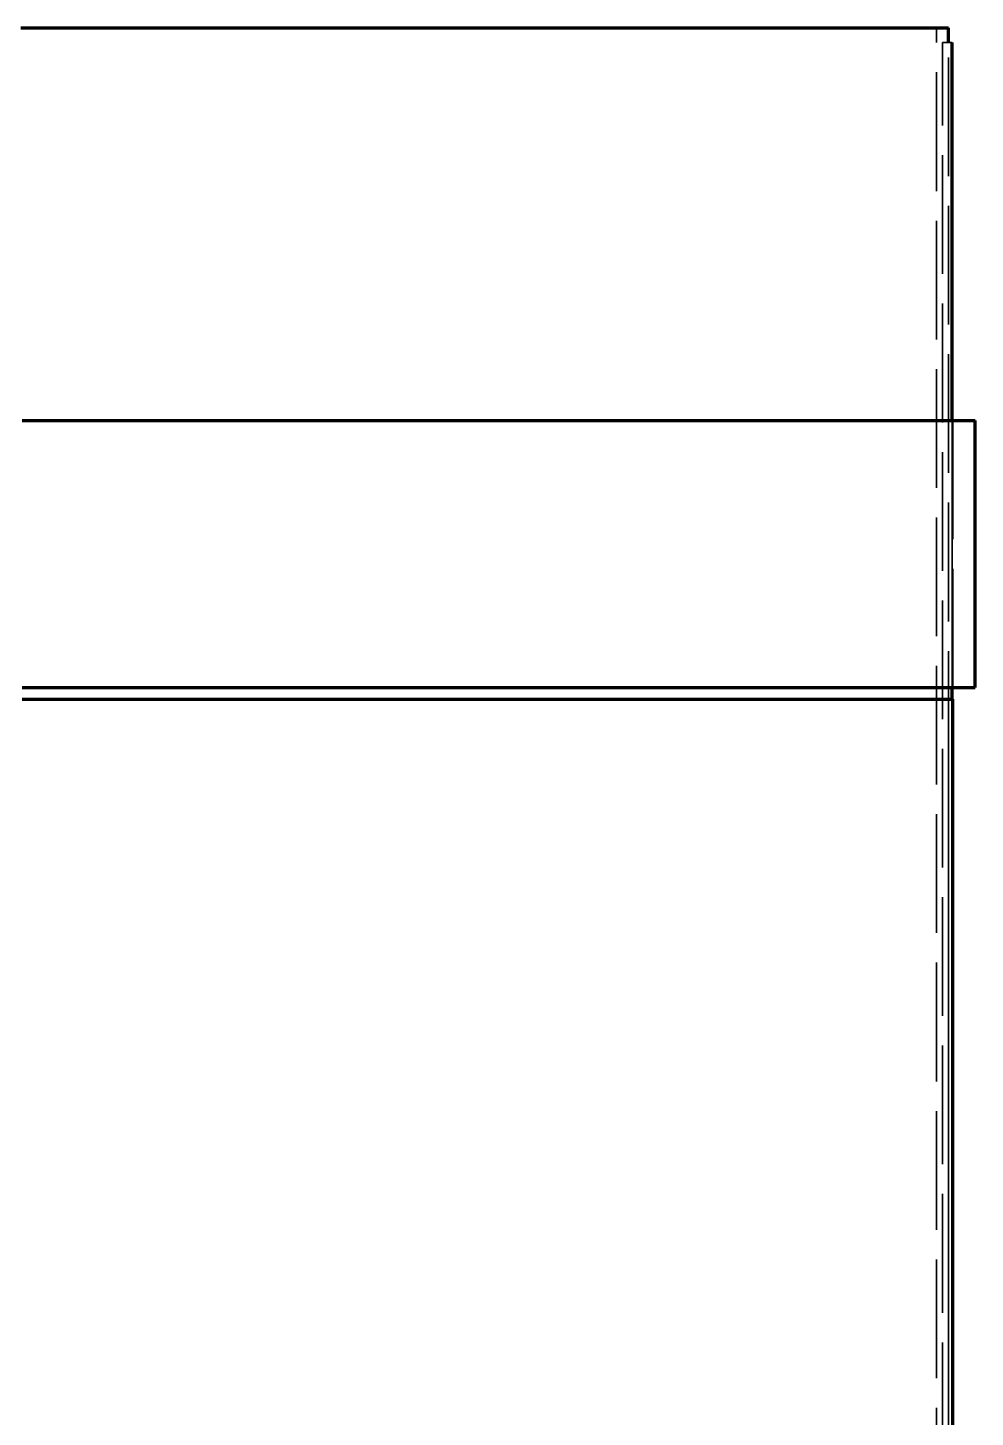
# Model space of a CAD drawing. Header units: millimetres. Extents: x 0 to 2382, y 0 to 420.
# Drawn here: x 332.9 to 364.81, y 266.51 to 313.33 of the extents above; entities that cross this region are included whole.
import ezdxf

# ---------------------------------------------------------------- set-up
doc = ezdxf.new("R2010")
doc.units = ezdxf.units.MM
doc.linetypes.add('IRAM-E-TRAZOS', pattern=[5, 4, -1])
doc.layers.add('01-VISIBLE', color=7, linetype='CONTINUOUS', lineweight=70)
doc.layers.add('02-OCULTA', color=4, linetype='IRAM-E-TRAZOS', lineweight=35)

msp = doc.modelspace()

# ---------------------------------------------------------------- linework, layer by layer
at = {"layer": '01-VISIBLE'}
for p, q in [((363.912, 312.828), (363.912, 313.328)), ((364.032, 300.098), (364.032, 312.828)), ((364.812, 291.098), (364.812, 300.098)), ((364.032, 290.71), (364.032, 291.098)), ((364.062, 220.446), (364.062, 290.71))]:
    msp.add_line(p, q, dxfattribs=at)
for points in [[(332.662, 313.328), (332.912, 313.328), (333.162, 313.328), (333.412, 313.328), (333.662, 313.328), (333.912, 313.328), (334.162, 313.328), (334.412, 313.328), (334.662, 313.328), (334.912, 313.328), (335.162, 313.328), (335.412, 313.328), (335.662, 313.328), (335.912, 313.328), (336.162, 313.328), (336.412, 313.328), (336.662, 313.328), (336.912, 313.328), (337.162, 313.328), (337.412, 313.328), (337.662, 313.328), (337.912, 313.328), (338.162, 313.328), (338.412, 313.328), (338.662, 313.328), (338.912, 313.328), (339.162, 313.328), (339.412, 313.328), (339.662, 313.328), (339.912, 313.328), (340.162, 313.328), (340.412, 313.328), (340.662, 313.328), (340.912, 313.328), (341.162, 313.328), (341.412, 313.328), (341.662, 313.328), (341.912, 313.328), (342.162, 313.328), (342.412, 313.328), (342.662, 313.328), (342.912, 313.328), (343.162, 313.328), (343.412, 313.328), (343.662, 313.328), (343.912, 313.328), (344.162, 313.328), (344.412, 313.328), (344.662, 313.328), (344.912, 313.328), (345.162, 313.328), (345.412, 313.328), (345.662, 313.328), (345.912, 313.328), (346.162, 313.328), (346.412, 313.328), (346.662, 313.328), (346.912, 313.328), (347.162, 313.328), (347.412, 313.328), (347.662, 313.328), (347.912, 313.328), (348.162, 313.328), (348.412, 313.328), (348.662, 313.328), (348.912, 313.328), (349.162, 313.328), (349.412, 313.328), (349.662, 313.328), (349.912, 313.328), (350.162, 313.328), (350.412, 313.328), (350.662, 313.328), (350.912, 313.328), (351.162, 313.328), (351.412, 313.328), (351.662, 313.328), (351.912, 313.328), (352.162, 313.328), (352.412, 313.328), (352.662, 313.328), (352.912, 313.328), (353.162, 313.328), (353.412, 313.328), (353.662, 313.328), (353.912, 313.328), (354.162, 313.328), (354.412, 313.328), (354.662, 313.328), (354.912, 313.328), (355.162, 313.328), (355.412, 313.328), (355.662, 313.328), (355.912, 313.328), (356.162, 313.328), (356.412, 313.328), (356.662, 313.328), (356.912, 313.328), (357.162, 313.328), (357.412, 313.328), (357.662, 313.328), (357.912, 313.328), (358.162, 313.328), (358.412, 313.328), (358.662, 313.328), (358.912, 313.328), (359.162, 313.328), (359.412, 313.328), (359.662, 313.328), (359.912, 313.328), (360.162, 313.328), (360.412, 313.328), (360.662, 313.328), (360.912, 313.328), (361.162, 313.328), (361.412, 313.328), (361.662, 313.328), (361.912, 313.328), (362.162, 313.328), (362.412, 313.328), (362.662, 313.328), (362.912, 313.328), (363.162, 313.328), (363.412, 313.328), (363.662, 313.328), (363.912, 313.328)], [(332.703, 300.098), (332.954, 300.098), (333.205, 300.098), (333.456, 300.098), (333.707, 300.098), (333.957, 300.098), (334.208, 300.098), (334.459, 300.098), (334.71, 300.098), (334.961, 300.098), (335.212, 300.098), (335.463, 300.098), (335.713, 300.098), (335.964, 300.098), (336.215, 300.098), (336.466, 300.098), (336.717, 300.098), (336.968, 300.098), (337.218, 300.098), (337.469, 300.098), (337.72, 300.098), (337.971, 300.098), (338.222, 300.098), (338.473, 300.098), (338.724, 300.098), (338.974, 300.098), (339.225, 300.098), (339.476, 300.098), (339.727, 300.098), (339.978, 300.098), (340.229, 300.098), (340.479, 300.098), (340.73, 300.098), (340.981, 300.098), (341.232, 300.098), (341.483, 300.098), (341.734, 300.098), (341.985, 300.098), (342.235, 300.098), (342.486, 300.098), (342.737, 300.098), (342.988, 300.098), (343.239, 300.098), (343.49, 300.098), (343.74, 300.098), (343.991, 300.098), (344.242, 300.098), (344.493, 300.098), (344.744, 300.098), (344.995, 300.098), (345.246, 300.098), (345.496, 300.098), (345.747, 300.098), (345.998, 300.098), (346.249, 300.098), (346.5, 300.098), (346.751, 300.098), (347.001, 300.098), (347.252, 300.098), (347.503, 300.098), (347.754, 300.098), (348.005, 300.098), (348.256, 300.098), (348.507, 300.098), (348.757, 300.098), (349.008, 300.098), (349.259, 300.098), (349.51, 300.098), (349.761, 300.098), (350.012, 300.098), (350.263, 300.098), (350.513, 300.098), (350.764, 300.098), (351.015, 300.098), (351.266, 300.098), (351.517, 300.098), (351.768, 300.098), (352.018, 300.098), (352.269, 300.098), (352.52, 300.098), (352.771, 300.098), (353.022, 300.098), (353.273, 300.098), (353.524, 300.098), (353.774, 300.098), (354.025, 300.098), (354.276, 300.098), (354.527, 300.098), (354.778, 300.098), (355.029, 300.098), (355.279, 300.098), (355.53, 300.098), (355.781, 300.098), (356.032, 300.098), (356.283, 300.098), (356.534, 300.098), (356.785, 300.098), (357.035, 300.098), (357.286, 300.098), (357.537, 300.098), (357.788, 300.098), (358.039, 300.098), (358.29, 300.098), (358.54, 300.098), (358.791, 300.098), (359.042, 300.098), (359.293, 300.098), (359.544, 300.098), (359.795, 300.098), (360.046, 300.098), (360.296, 300.098), (360.547, 300.098), (360.798, 300.098), (361.049, 300.098), (361.3, 300.098), (361.551, 300.098), (361.801, 300.098), (362.052, 300.098), (362.303, 300.098), (362.554, 300.098), (362.805, 300.098), (363.056, 300.098), (363.307, 300.098), (363.557, 300.098), (363.808, 300.098), (364.059, 300.098), (364.31, 300.098), (364.561, 300.098), (364.812, 300.098)], [(332.703, 291.098), (332.954, 291.098), (333.205, 291.098), (333.456, 291.098), (333.707, 291.098), (333.957, 291.098), (334.208, 291.098), (334.459, 291.098), (334.71, 291.098), (334.961, 291.098), (335.212, 291.098), (335.463, 291.098), (335.713, 291.098), (335.964, 291.098), (336.215, 291.098), (336.466, 291.098), (336.717, 291.098), (336.968, 291.098), (337.218, 291.098), (337.469, 291.098), (337.72, 291.098), (337.971, 291.098), (338.222, 291.098), (338.473, 291.098), (338.724, 291.098), (338.974, 291.098), (339.225, 291.098), (339.476, 291.098), (339.727, 291.098), (339.978, 291.098), (340.229, 291.098), (340.479, 291.098), (340.73, 291.098), (340.981, 291.098), (341.232, 291.098), (341.483, 291.098), (341.734, 291.098), (341.985, 291.098), (342.235, 291.098), (342.486, 291.098), (342.737, 291.098), (342.988, 291.098), (343.239, 291.098), (343.49, 291.098), (343.74, 291.098), (343.991, 291.098), (344.242, 291.098), (344.493, 291.098), (344.744, 291.098), (344.995, 291.098), (345.246, 291.098), (345.496, 291.098), (345.747, 291.098), (345.998, 291.098), (346.249, 291.098), (346.5, 291.098), (346.751, 291.098), (347.001, 291.098), (347.252, 291.098), (347.503, 291.098), (347.754, 291.098), (348.005, 291.098), (348.256, 291.098), (348.507, 291.098), (348.757, 291.098), (349.008, 291.098), (349.259, 291.098), (349.51, 291.098), (349.761, 291.098), (350.012, 291.098), (350.263, 291.098), (350.513, 291.098), (350.764, 291.098), (351.015, 291.098), (351.266, 291.098), (351.517, 291.098), (351.768, 291.098), (352.018, 291.098), (352.269, 291.098), (352.52, 291.098), (352.771, 291.098), (353.022, 291.098), (353.273, 291.098), (353.524, 291.098), (353.774, 291.098), (354.025, 291.098), (354.276, 291.098), (354.527, 291.098), (354.778, 291.098), (355.029, 291.098), (355.279, 291.098), (355.53, 291.098), (355.781, 291.098), (356.032, 291.098), (356.283, 291.098), (356.534, 291.098), (356.785, 291.098), (357.035, 291.098), (357.286, 291.098), (357.537, 291.098), (357.788, 291.098), (358.039, 291.098), (358.29, 291.098), (358.54, 291.098), (358.791, 291.098), (359.042, 291.098), (359.293, 291.098), (359.544, 291.098), (359.795, 291.098), (360.046, 291.098), (360.296, 291.098), (360.547, 291.098), (360.798, 291.098), (361.049, 291.098), (361.3, 291.098), (361.551, 291.098), (361.801, 291.098), (362.052, 291.098), (362.303, 291.098), (362.554, 291.098), (362.805, 291.098), (363.056, 291.098), (363.307, 291.098), (363.557, 291.098), (363.808, 291.098), (364.059, 291.098), (364.31, 291.098), (364.561, 291.098), (364.812, 291.098)], [(332.704, 290.71), (332.955, 290.71), (333.206, 290.71), (333.456, 290.71), (333.707, 290.71), (333.958, 290.71), (334.209, 290.71), (334.46, 290.71), (334.711, 290.71), (334.962, 290.71), (335.213, 290.71), (335.463, 290.71), (335.714, 290.71), (335.965, 290.71), (336.216, 290.71), (336.467, 290.71), (336.718, 290.71), (336.969, 290.71), (337.219, 290.71), (337.47, 290.71), (337.721, 290.71), (337.972, 290.71), (338.223, 290.71), (338.474, 290.71), (338.725, 290.71), (338.975, 290.71), (339.226, 290.71), (339.477, 290.71), (339.728, 290.71), (339.979, 290.71), (340.23, 290.71), (340.481, 290.71), (340.731, 290.71), (340.982, 290.71), (341.233, 290.71), (341.484, 290.71), (341.735, 290.71), (341.986, 290.71), (342.237, 290.71), (342.488, 290.71), (342.738, 290.71), (342.989, 290.71), (343.24, 290.71), (343.491, 290.71), (343.742, 290.71), (343.993, 290.71), (344.244, 290.71), (344.494, 290.71), (344.745, 290.71), (344.996, 290.71), (345.247, 290.71), (345.498, 290.71), (345.749, 290.71), (346, 290.71), (346.25, 290.71), (346.501, 290.71), (346.752, 290.71), (347.003, 290.71), (347.254, 290.71), (347.505, 290.71), (347.756, 290.71), (348.006, 290.71), (348.257, 290.71), (348.508, 290.71), (348.759, 290.71), (349.01, 290.71), (349.261, 290.71), (349.512, 290.71), (349.763, 290.71), (350.013, 290.71), (350.264, 290.71), (350.515, 290.71), (350.766, 290.71), (351.017, 290.71), (351.268, 290.71), (351.519, 290.71), (351.769, 290.71), (352.02, 290.71), (352.271, 290.71), (352.522, 290.71), (352.773, 290.71), (353.024, 290.71), (353.275, 290.71), (353.525, 290.71), (353.776, 290.71), (354.027, 290.71), (354.278, 290.71), (354.529, 290.71), (354.78, 290.71), (355.031, 290.71), (355.281, 290.71), (355.532, 290.71), (355.783, 290.71), (356.034, 290.71), (356.285, 290.71), (356.536, 290.71), (356.787, 290.71), (357.038, 290.71), (357.288, 290.71), (357.539, 290.71), (357.79, 290.71), (358.041, 290.71), (358.292, 290.71), (358.543, 290.71), (358.794, 290.71), (359.044, 290.71), (359.295, 290.71), (359.546, 290.71), (359.797, 290.71), (360.048, 290.71), (360.299, 290.71), (360.55, 290.71), (360.8, 290.71), (361.051, 290.71), (361.302, 290.71), (361.553, 290.71), (361.804, 290.71), (362.055, 290.71), (362.306, 290.71), (362.556, 290.71), (362.807, 290.71), (363.058, 290.71), (363.309, 290.71), (363.56, 290.71), (363.811, 290.71), (364.062, 290.71)]]:
    msp.add_lwpolyline(points, dxfattribs=at)
at = {"layer": '02-OCULTA'}
for p, q in [((363.512, 167.828), (363.512, 313.328)), ((364.032, 312.828), (363.712, 312.828)), ((363.712, 175.034), (363.712, 312.828)), ((364.032, 312.828), (363.712, 312.828)), ((363.712, 175.034), (363.712, 312.828)), ((363.912, 168.328), (363.912, 312.828)), ((364.032, 168.328), (364.032, 312.828)), ((364.032, 291.098), (364.032, 300.098)), ((364.062, 291.098), (364.062, 300.098)), ((363.912, 220.446), (363.912, 290.71)), ((364.032, 220.446), (364.032, 290.71))]:
    msp.add_line(p, q, dxfattribs=at)
for points in [[(332.696, 313.328), (332.947, 313.328), (333.197, 313.328), (333.448, 313.328), (333.698, 313.328), (333.949, 313.328), (334.199, 313.328), (334.45, 313.328), (334.7, 313.328), (334.951, 313.328), (335.202, 313.328), (335.452, 313.328), (335.703, 313.328), (335.953, 313.328), (336.204, 313.328), (336.454, 313.328), (336.705, 313.328), (336.955, 313.328), (337.206, 313.328), (337.456, 313.328), (337.707, 313.328), (337.957, 313.328), (338.208, 313.328), (338.458, 313.328), (338.709, 313.328), (338.96, 313.328), (339.21, 313.328), (339.461, 313.328), (339.711, 313.328), (339.962, 313.328), (340.212, 313.328), (340.463, 313.328), (340.713, 313.328), (340.964, 313.328), (341.214, 313.328), (341.465, 313.328), (341.715, 313.328), (341.966, 313.328), (342.216, 313.328), (342.467, 313.328), (342.718, 313.328), (342.968, 313.328), (343.219, 313.328), (343.469, 313.328), (343.72, 313.328), (343.97, 313.328), (344.221, 313.328), (344.471, 313.328), (344.722, 313.328), (344.972, 313.328), (345.223, 313.328), (345.473, 313.328), (345.724, 313.328), (345.974, 313.328), (346.225, 313.328), (346.475, 313.328), (346.726, 313.328), (346.977, 313.328), (347.227, 313.328), (347.478, 313.328), (347.728, 313.328), (347.979, 313.328), (348.229, 313.328), (348.48, 313.328), (348.73, 313.328), (348.981, 313.328), (349.231, 313.328), (349.482, 313.328), (349.732, 313.328), (349.983, 313.328), (350.233, 313.328), (350.484, 313.328), (350.735, 313.328), (350.985, 313.328), (351.236, 313.328), (351.486, 313.328), (351.737, 313.328), (351.987, 313.328), (352.238, 313.328), (352.488, 313.328), (352.739, 313.328), (352.989, 313.328), (353.24, 313.328), (353.49, 313.328), (353.741, 313.328), (353.991, 313.328), (354.242, 313.328), (354.493, 313.328), (354.743, 313.328), (354.994, 313.328), (355.244, 313.328), (355.495, 313.328), (355.745, 313.328), (355.996, 313.328), (356.246, 313.328), (356.497, 313.328), (356.747, 313.328), (356.998, 313.328), (357.248, 313.328), (357.499, 313.328), (357.749, 313.328), (358, 313.328), (358.25, 313.328), (358.501, 313.328), (358.752, 313.328), (359.002, 313.328), (359.253, 313.328), (359.503, 313.328), (359.754, 313.328), (360.004, 313.328), (360.255, 313.328), (360.505, 313.328), (360.756, 313.328), (361.006, 313.328), (361.257, 313.328), (361.507, 313.328), (361.758, 313.328), (362.008, 313.328), (362.259, 313.328), (362.51, 313.328), (362.76, 313.328), (363.011, 313.328), (363.261, 313.328), (363.512, 313.328)], [(363.512, 313.328), (363.261, 313.328), (363.011, 313.328), (362.76, 313.328), (362.51, 313.328), (362.259, 313.328), (362.008, 313.328), (361.758, 313.328), (361.507, 313.328), (361.257, 313.328), (361.006, 313.328), (360.756, 313.328), (360.505, 313.328), (360.255, 313.328), (360.004, 313.328), (359.754, 313.328), (359.503, 313.328), (359.253, 313.328), (359.002, 313.328), (358.752, 313.328), (358.501, 313.328), (358.25, 313.328), (358, 313.328), (357.749, 313.328), (357.499, 313.328), (357.248, 313.328), (356.998, 313.328), (356.747, 313.328), (356.497, 313.328), (356.246, 313.328), (355.996, 313.328), (355.745, 313.328), (355.495, 313.328), (355.244, 313.328), (354.994, 313.328), (354.743, 313.328), (354.493, 313.328), (354.242, 313.328), (353.991, 313.328), (353.741, 313.328), (353.49, 313.328), (353.24, 313.328), (352.989, 313.328), (352.739, 313.328), (352.488, 313.328), (352.238, 313.328), (351.987, 313.328), (351.737, 313.328), (351.486, 313.328), (351.236, 313.328), (350.985, 313.328), (350.735, 313.328), (350.484, 313.328), (350.233, 313.328), (349.983, 313.328), (349.732, 313.328), (349.482, 313.328), (349.231, 313.328), (348.981, 313.328), (348.73, 313.328), (348.48, 313.328), (348.229, 313.328), (347.979, 313.328), (347.728, 313.328), (347.478, 313.328), (347.227, 313.328), (346.977, 313.328), (346.726, 313.328), (346.475, 313.328), (346.225, 313.328), (345.974, 313.328), (345.724, 313.328), (345.473, 313.328), (345.223, 313.328), (344.972, 313.328), (344.722, 313.328), (344.471, 313.328), (344.221, 313.328), (343.97, 313.328), (343.72, 313.328), (343.469, 313.328), (343.219, 313.328), (342.968, 313.328), (342.718, 313.328), (342.467, 313.328), (342.216, 313.328), (341.966, 313.328), (341.715, 313.328), (341.465, 313.328), (341.214, 313.328), (340.964, 313.328), (340.713, 313.328), (340.463, 313.328), (340.212, 313.328), (339.962, 313.328), (339.711, 313.328), (339.461, 313.328), (339.21, 313.328), (338.96, 313.328), (338.709, 313.328), (338.458, 313.328), (338.208, 313.328), (337.957, 313.328), (337.707, 313.328), (337.456, 313.328), (337.206, 313.328), (336.955, 313.328), (336.705, 313.328), (336.454, 313.328), (336.204, 313.328), (335.953, 313.328), (335.703, 313.328), (335.452, 313.328), (335.202, 313.328), (334.951, 313.328), (334.7, 313.328), (334.45, 313.328), (334.199, 313.328), (333.949, 313.328), (333.698, 313.328), (333.448, 313.328), (333.197, 313.328), (332.947, 313.328), (332.696, 313.328)], [(363.912, 313.328), (363.66, 313.328), (363.409, 313.328), (363.158, 313.328), (362.906, 313.328), (362.655, 313.328), (362.404, 313.328), (362.152, 313.328), (361.901, 313.328), (361.65, 313.328), (361.398, 313.328), (361.147, 313.328), (360.896, 313.328), (360.644, 313.328), (360.393, 313.328), (360.142, 313.328), (359.891, 313.328), (359.639, 313.328), (359.388, 313.328), (359.137, 313.328), (358.885, 313.328), (358.634, 313.328), (358.383, 313.328), (358.131, 313.328), (357.88, 313.328), (357.629, 313.328), (357.377, 313.328), (357.126, 313.328), (356.875, 313.328), (356.623, 313.328), (356.372, 313.328), (356.121, 313.328), (355.869, 313.328), (355.618, 313.328), (355.367, 313.328), (355.115, 313.328), (354.864, 313.328), (354.613, 313.328), (354.361, 313.328), (354.11, 313.328), (353.859, 313.328), (353.607, 313.328), (353.356, 313.328), (353.105, 313.328), (352.853, 313.328), (352.602, 313.328), (352.351, 313.328), (352.099, 313.328), (351.848, 313.328), (351.597, 313.328), (351.346, 313.328), (351.094, 313.328), (350.843, 313.328), (350.592, 313.328), (350.34, 313.328), (350.089, 313.328), (349.838, 313.328), (349.586, 313.328), (349.335, 313.328), (349.084, 313.328), (348.832, 313.328), (348.581, 313.328), (348.33, 313.328), (348.078, 313.328), (347.827, 313.328), (347.576, 313.328), (347.324, 313.328), (347.073, 313.328), (346.822, 313.328), (346.57, 313.328), (346.319, 313.328), (346.068, 313.328), (345.816, 313.328), (345.565, 313.328), (345.314, 313.328), (345.062, 313.328), (344.811, 313.328), (344.56, 313.328), (344.308, 313.328), (344.057, 313.328), (343.806, 313.328), (343.555, 313.328), (343.303, 313.328), (343.052, 313.328), (342.801, 313.328), (342.549, 313.328), (342.298, 313.328), (342.047, 313.328), (341.795, 313.328), (341.544, 313.328), (341.293, 313.328), (341.041, 313.328), (340.79, 313.328), (340.539, 313.328), (340.287, 313.328), (340.036, 313.328), (339.785, 313.328), (339.533, 313.328), (339.282, 313.328), (339.031, 313.328), (338.779, 313.328), (338.528, 313.328), (338.277, 313.328), (338.025, 313.328), (337.774, 313.328), (337.523, 313.328), (337.271, 313.328), (337.02, 313.328), (336.769, 313.328), (336.517, 313.328), (336.266, 313.328), (336.015, 313.328), (335.764, 313.328), (335.512, 313.328), (335.261, 313.328), (335.01, 313.328), (334.758, 313.328), (334.507, 313.328), (334.256, 313.328), (334.004, 313.328), (333.753, 313.328), (333.502, 313.328), (333.25, 313.328), (332.999, 313.328), (332.748, 313.328)], [(364.812, 300.098), (364.561, 300.098), (364.31, 300.098), (364.059, 300.098), (363.809, 300.098), (363.558, 300.098), (363.307, 300.098), (363.056, 300.098), (362.805, 300.098), (362.555, 300.098), (362.304, 300.098), (362.053, 300.098), (361.802, 300.098), (361.552, 300.098), (361.301, 300.098), (361.05, 300.098), (360.799, 300.098), (360.548, 300.098), (360.298, 300.098), (360.047, 300.098), (359.796, 300.098), (359.545, 300.098), (359.295, 300.098), (359.044, 300.098), (358.793, 300.098), (358.542, 300.098), (358.291, 300.098), (358.041, 300.098), (357.79, 300.098), (357.539, 300.098), (357.288, 300.098), (357.038, 300.098), (356.787, 300.098), (356.536, 300.098), (356.285, 300.098), (356.034, 300.098), (355.784, 300.098), (355.533, 300.098), (355.282, 300.098), (355.031, 300.098), (354.781, 300.098), (354.53, 300.098), (354.279, 300.098), (354.028, 300.098), (353.777, 300.098), (353.527, 300.098), (353.276, 300.098), (353.025, 300.098), (352.774, 300.098), (352.524, 300.098), (352.273, 300.098), (352.022, 300.098), (351.771, 300.098), (351.52, 300.098), (351.27, 300.098), (351.019, 300.098), (350.768, 300.098), (350.517, 300.098), (350.267, 300.098), (350.016, 300.098), (349.765, 300.098), (349.514, 300.098), (349.263, 300.098), (349.013, 300.098), (348.762, 300.098), (348.511, 300.098), (348.26, 300.098), (348.01, 300.098), (347.759, 300.098), (347.508, 300.098), (347.257, 300.098), (347.006, 300.098), (346.756, 300.098), (346.505, 300.098), (346.254, 300.098), (346.003, 300.098), (345.753, 300.098), (345.502, 300.098), (345.251, 300.098), (345, 300.098), (344.749, 300.098), (344.499, 300.098), (344.248, 300.098), (343.997, 300.098), (343.746, 300.098), (343.496, 300.098), (343.245, 300.098), (342.994, 300.098), (342.743, 300.098), (342.492, 300.098), (342.242, 300.098), (341.991, 300.098), (341.74, 300.098), (341.489, 300.098), (341.239, 300.098), (340.988, 300.098), (340.737, 300.098), (340.486, 300.098), (340.236, 300.098), (339.985, 300.098), (339.734, 300.098), (339.483, 300.098), (339.232, 300.098), (338.982, 300.098), (338.731, 300.098), (338.48, 300.098), (338.229, 300.098), (337.979, 300.098), (337.728, 300.098), (337.477, 300.098), (337.226, 300.098), (336.975, 300.098), (336.725, 300.098), (336.474, 300.098), (336.223, 300.098), (335.972, 300.098), (335.722, 300.098), (335.471, 300.098), (335.22, 300.098), (334.969, 300.098), (334.718, 300.098), (334.468, 300.098), (334.217, 300.098), (333.966, 300.098), (333.715, 300.098), (333.465, 300.098), (333.214, 300.098), (332.963, 300.098), (332.712, 300.098)], [(332.713, 300.098), (332.964, 300.098), (333.215, 300.098), (333.465, 300.098), (333.716, 300.098), (333.967, 300.098), (334.218, 300.098), (334.469, 300.098), (334.719, 300.098), (334.97, 300.098), (335.221, 300.098), (335.472, 300.098), (335.722, 300.098), (335.973, 300.098), (336.224, 300.098), (336.475, 300.098), (336.726, 300.098), (336.976, 300.098), (337.227, 300.098), (337.478, 300.098), (337.729, 300.098), (337.98, 300.098), (338.23, 300.098), (338.481, 300.098), (338.732, 300.098), (338.983, 300.098), (339.234, 300.098), (339.484, 300.098), (339.735, 300.098), (339.986, 300.098), (340.237, 300.098), (340.487, 300.098), (340.738, 300.098), (340.989, 300.098), (341.24, 300.098), (341.491, 300.098), (341.741, 300.098), (341.992, 300.098), (342.243, 300.098), (342.494, 300.098), (342.745, 300.098), (342.995, 300.098), (343.246, 300.098), (343.497, 300.098), (343.748, 300.098), (343.999, 300.098), (344.249, 300.098), (344.5, 300.098), (344.751, 300.098), (345.002, 300.098), (345.252, 300.098), (345.503, 300.098), (345.754, 300.098), (346.005, 300.098), (346.256, 300.098), (346.506, 300.098), (346.757, 300.098), (347.008, 300.098), (347.259, 300.098), (347.51, 300.098), (347.76, 300.098), (348.011, 300.098), (348.262, 300.098), (348.513, 300.098), (348.764, 300.098), (349.014, 300.098), (349.265, 300.098), (349.516, 300.098), (349.767, 300.098), (350.017, 300.098), (350.268, 300.098), (350.519, 300.098), (350.77, 300.098), (351.021, 300.098), (351.271, 300.098), (351.522, 300.098), (351.773, 300.098), (352.024, 300.098), (352.275, 300.098), (352.525, 300.098), (352.776, 300.098), (353.027, 300.098), (353.278, 300.098), (353.529, 300.098), (353.779, 300.098), (354.03, 300.098), (354.281, 300.098), (354.532, 300.098), (354.782, 300.098), (355.033, 300.098), (355.284, 300.098), (355.535, 300.098), (355.786, 300.098), (356.036, 300.098), (356.287, 300.098), (356.538, 300.098), (356.789, 300.098), (357.04, 300.098), (357.29, 300.098), (357.541, 300.098), (357.792, 300.098), (358.043, 300.098), (358.294, 300.098), (358.544, 300.098), (358.795, 300.098), (359.046, 300.098), (359.297, 300.098), (359.547, 300.098), (359.798, 300.098), (360.049, 300.098), (360.3, 300.098), (360.551, 300.098), (360.801, 300.098), (361.052, 300.098), (361.303, 300.098), (361.554, 300.098), (361.805, 300.098), (362.055, 300.098), (362.306, 300.098), (362.557, 300.098), (362.808, 300.098), (363.059, 300.098), (363.309, 300.098), (363.56, 300.098), (363.811, 300.098), (364.062, 300.098)], [(364.062, 300.098), (363.812, 300.098), (363.561, 300.098), (363.311, 300.098), (363.061, 300.098), (362.811, 300.098), (362.561, 300.098), (362.311, 300.098), (362.061, 300.098), (361.81, 300.098), (361.56, 300.098), (361.31, 300.098), (361.06, 300.098), (360.81, 300.098), (360.56, 300.098), (360.31, 300.098), (360.06, 300.098), (359.809, 300.098), (359.559, 300.098), (359.309, 300.098), (359.059, 300.098), (358.809, 300.098), (358.559, 300.098), (358.309, 300.098), (358.059, 300.098), (357.808, 300.098), (357.558, 300.098), (357.308, 300.098), (357.058, 300.098), (356.808, 300.098), (356.558, 300.098), (356.308, 300.098), (356.057, 300.098), (355.807, 300.098), (355.557, 300.098), (355.307, 300.098), (355.057, 300.098), (354.807, 300.098), (354.557, 300.098), (354.307, 300.098), (354.056, 300.098), (353.806, 300.098), (353.556, 300.098), (353.306, 300.098), (353.056, 300.098), (352.806, 300.098), (352.556, 300.098), (352.305, 300.098), (352.055, 300.098), (351.805, 300.098), (351.555, 300.098), (351.305, 300.098), (351.055, 300.098), (350.805, 300.098), (350.555, 300.098), (350.304, 300.098), (350.054, 300.098), (349.804, 300.098), (349.554, 300.098), (349.304, 300.098), (349.054, 300.098), (348.804, 300.098), (348.554, 300.098), (348.303, 300.098), (348.053, 300.098), (347.803, 300.098), (347.553, 300.098), (347.303, 300.098), (347.053, 300.098), (346.803, 300.098), (346.552, 300.098), (346.302, 300.098), (346.052, 300.098), (345.802, 300.098), (345.552, 300.098), (345.302, 300.098), (345.052, 300.098), (344.802, 300.098), (344.551, 300.098), (344.301, 300.098), (344.051, 300.098), (343.801, 300.098), (343.551, 300.098), (343.301, 300.098), (343.051, 300.098), (342.801, 300.098), (342.55, 300.098), (342.3, 300.098), (342.05, 300.098), (341.8, 300.098), (341.55, 300.098), (341.3, 300.098), (341.05, 300.098), (340.799, 300.098), (340.549, 300.098), (340.299, 300.098), (340.049, 300.098), (339.799, 300.098), (339.549, 300.098), (339.299, 300.098), (339.049, 300.098), (338.798, 300.098), (338.548, 300.098), (338.298, 300.098), (338.048, 300.098), (337.798, 300.098), (337.548, 300.098), (337.298, 300.098), (337.047, 300.098), (336.797, 300.098), (336.547, 300.098), (336.297, 300.098), (336.047, 300.098), (335.797, 300.098), (335.547, 300.098), (335.297, 300.098), (335.046, 300.098), (334.796, 300.098), (334.546, 300.098), (334.296, 300.098), (334.046, 300.098), (333.796, 300.098), (333.546, 300.098), (333.296, 300.098), (333.045, 300.098), (332.795, 300.098)], [(364.812, 291.098), (364.561, 291.098), (364.31, 291.098), (364.059, 291.098), (363.809, 291.098), (363.558, 291.098), (363.307, 291.098), (363.056, 291.098), (362.805, 291.098), (362.555, 291.098), (362.304, 291.098), (362.053, 291.098), (361.802, 291.098), (361.552, 291.098), (361.301, 291.098), (361.05, 291.098), (360.799, 291.098), (360.548, 291.098), (360.298, 291.098), (360.047, 291.098), (359.796, 291.098), (359.545, 291.098), (359.295, 291.098), (359.044, 291.098), (358.793, 291.098), (358.542, 291.098), (358.291, 291.098), (358.041, 291.098), (357.79, 291.098), (357.539, 291.098), (357.288, 291.098), (357.038, 291.098), (356.787, 291.098), (356.536, 291.098), (356.285, 291.098), (356.034, 291.098), (355.784, 291.098), (355.533, 291.098), (355.282, 291.098), (355.031, 291.098), (354.781, 291.098), (354.53, 291.098), (354.279, 291.098), (354.028, 291.098), (353.777, 291.098), (353.527, 291.098), (353.276, 291.098), (353.025, 291.098), (352.774, 291.098), (352.524, 291.098), (352.273, 291.098), (352.022, 291.098), (351.771, 291.098), (351.52, 291.098), (351.27, 291.098), (351.019, 291.098), (350.768, 291.098), (350.517, 291.098), (350.267, 291.098), (350.016, 291.098), (349.765, 291.098), (349.514, 291.098), (349.263, 291.098), (349.013, 291.098), (348.762, 291.098), (348.511, 291.098), (348.26, 291.098), (348.01, 291.098), (347.759, 291.098), (347.508, 291.098), (347.257, 291.098), (347.006, 291.098), (346.756, 291.098), (346.505, 291.098), (346.254, 291.098), (346.003, 291.098), (345.753, 291.098), (345.502, 291.098), (345.251, 291.098), (345, 291.098), (344.749, 291.098), (344.499, 291.098), (344.248, 291.098), (343.997, 291.098), (343.746, 291.098), (343.496, 291.098), (343.245, 291.098), (342.994, 291.098), (342.743, 291.098), (342.492, 291.098), (342.242, 291.098), (341.991, 291.098), (341.74, 291.098), (341.489, 291.098), (341.239, 291.098), (340.988, 291.098), (340.737, 291.098), (340.486, 291.098), (340.236, 291.098), (339.985, 291.098), (339.734, 291.098), (339.483, 291.098), (339.232, 291.098), (338.982, 291.098), (338.731, 291.098), (338.48, 291.098), (338.229, 291.098), (337.979, 291.098), (337.728, 291.098), (337.477, 291.098), (337.226, 291.098), (336.975, 291.098), (336.725, 291.098), (336.474, 291.098), (336.223, 291.098), (335.972, 291.098), (335.722, 291.098), (335.471, 291.098), (335.22, 291.098), (334.969, 291.098), (334.718, 291.098), (334.468, 291.098), (334.217, 291.098), (333.966, 291.098), (333.715, 291.098), (333.465, 291.098), (333.214, 291.098), (332.963, 291.098), (332.712, 291.098)], [(364.062, 291.098), (363.811, 291.098), (363.56, 291.098), (363.309, 291.098), (363.059, 291.098), (362.808, 291.098), (362.557, 291.098), (362.306, 291.098), (362.055, 291.098), (361.805, 291.098), (361.554, 291.098), (361.303, 291.098), (361.052, 291.098), (360.801, 291.098), (360.551, 291.098), (360.3, 291.098), (360.049, 291.098), (359.798, 291.098), (359.547, 291.098), (359.297, 291.098), (359.046, 291.098), (358.795, 291.098), (358.544, 291.098), (358.294, 291.098), (358.043, 291.098), (357.792, 291.098), (357.541, 291.098), (357.29, 291.098), (357.04, 291.098), (356.789, 291.098), (356.538, 291.098), (356.287, 291.098), (356.036, 291.098), (355.786, 291.098), (355.535, 291.098), (355.284, 291.098), (355.033, 291.098), (354.782, 291.098), (354.532, 291.098), (354.281, 291.098), (354.03, 291.098), (353.779, 291.098), (353.529, 291.098), (353.278, 291.098), (353.027, 291.098), (352.776, 291.098), (352.525, 291.098), (352.275, 291.098), (352.024, 291.098), (351.773, 291.098), (351.522, 291.098), (351.271, 291.098), (351.021, 291.098), (350.77, 291.098), (350.519, 291.098), (350.268, 291.098), (350.017, 291.098), (349.767, 291.098), (349.516, 291.098), (349.265, 291.098), (349.014, 291.098), (348.764, 291.098), (348.513, 291.098), (348.262, 291.098), (348.011, 291.098), (347.76, 291.098), (347.51, 291.098), (347.259, 291.098), (347.008, 291.098), (346.757, 291.098), (346.506, 291.098), (346.256, 291.098), (346.005, 291.098), (345.754, 291.098), (345.503, 291.098), (345.252, 291.098), (345.002, 291.098), (344.751, 291.098), (344.5, 291.098), (344.249, 291.098), (343.999, 291.098), (343.748, 291.098), (343.497, 291.098), (343.246, 291.098), (342.995, 291.098), (342.745, 291.098), (342.494, 291.098), (342.243, 291.098), (341.992, 291.098), (341.741, 291.098), (341.491, 291.098), (341.24, 291.098), (340.989, 291.098), (340.738, 291.098), (340.487, 291.098), (340.237, 291.098), (339.986, 291.098), (339.735, 291.098), (339.484, 291.098), (339.234, 291.098), (338.983, 291.098), (338.732, 291.098), (338.481, 291.098), (338.23, 291.098), (337.98, 291.098), (337.729, 291.098), (337.478, 291.098), (337.227, 291.098), (336.976, 291.098), (336.726, 291.098), (336.475, 291.098), (336.224, 291.098), (335.973, 291.098), (335.722, 291.098), (335.472, 291.098), (335.221, 291.098), (334.97, 291.098), (334.719, 291.098), (334.469, 291.098), (334.218, 291.098), (333.967, 291.098), (333.716, 291.098), (333.465, 291.098), (333.215, 291.098), (332.964, 291.098), (332.713, 291.098)], [(332.795, 291.098), (333.045, 291.098), (333.296, 291.098), (333.546, 291.098), (333.796, 291.098), (334.046, 291.098), (334.296, 291.098), (334.546, 291.098), (334.796, 291.098), (335.046, 291.098), (335.297, 291.098), (335.547, 291.098), (335.797, 291.098), (336.047, 291.098), (336.297, 291.098), (336.547, 291.098), (336.797, 291.098), (337.047, 291.098), (337.298, 291.098), (337.548, 291.098), (337.798, 291.098), (338.048, 291.098), (338.298, 291.098), (338.548, 291.098), (338.798, 291.098), (339.049, 291.098), (339.299, 291.098), (339.549, 291.098), (339.799, 291.098), (340.049, 291.098), (340.299, 291.098), (340.549, 291.098), (340.799, 291.098), (341.05, 291.098), (341.3, 291.098), (341.55, 291.098), (341.8, 291.098), (342.05, 291.098), (342.3, 291.098), (342.55, 291.098), (342.801, 291.098), (343.051, 291.098), (343.301, 291.098), (343.551, 291.098), (343.801, 291.098), (344.051, 291.098), (344.301, 291.098), (344.551, 291.098), (344.802, 291.098), (345.052, 291.098), (345.302, 291.098), (345.552, 291.098), (345.802, 291.098), (346.052, 291.098), (346.302, 291.098), (346.552, 291.098), (346.803, 291.098), (347.053, 291.098), (347.303, 291.098), (347.553, 291.098), (347.803, 291.098), (348.053, 291.098), (348.303, 291.098), (348.554, 291.098), (348.804, 291.098), (349.054, 291.098), (349.304, 291.098), (349.554, 291.098), (349.804, 291.098), (350.054, 291.098), (350.304, 291.098), (350.555, 291.098), (350.805, 291.098), (351.055, 291.098), (351.305, 291.098), (351.555, 291.098), (351.805, 291.098), (352.055, 291.098), (352.305, 291.098), (352.556, 291.098), (352.806, 291.098), (353.056, 291.098), (353.306, 291.098), (353.556, 291.098), (353.806, 291.098), (354.056, 291.098), (354.307, 291.098), (354.557, 291.098), (354.807, 291.098), (355.057, 291.098), (355.307, 291.098), (355.557, 291.098), (355.807, 291.098), (356.057, 291.098), (356.308, 291.098), (356.558, 291.098), (356.808, 291.098), (357.058, 291.098), (357.308, 291.098), (357.558, 291.098), (357.808, 291.098), (358.059, 291.098), (358.309, 291.098), (358.559, 291.098), (358.809, 291.098), (359.059, 291.098), (359.309, 291.098), (359.559, 291.098), (359.809, 291.098), (360.06, 291.098), (360.31, 291.098), (360.56, 291.098), (360.81, 291.098), (361.06, 291.098), (361.31, 291.098), (361.56, 291.098), (361.81, 291.098), (362.061, 291.098), (362.311, 291.098), (362.561, 291.098), (362.811, 291.098), (363.061, 291.098), (363.311, 291.098), (363.561, 291.098), (363.812, 291.098), (364.062, 291.098)], [(364.062, 290.71), (363.811, 290.71), (363.561, 290.71), (363.31, 290.71), (363.06, 290.71), (362.809, 290.71), (362.559, 290.71), (362.308, 290.71), (362.058, 290.71), (361.807, 290.71), (361.557, 290.71), (361.306, 290.71), (361.056, 290.71), (360.805, 290.71), (360.555, 290.71), (360.304, 290.71), (360.054, 290.71), (359.803, 290.71), (359.553, 290.71), (359.302, 290.71), (359.052, 290.71), (358.801, 290.71), (358.551, 290.71), (358.3, 290.71), (358.05, 290.71), (357.799, 290.71), (357.549, 290.71), (357.298, 290.71), (357.048, 290.71), (356.797, 290.71), (356.547, 290.71), (356.296, 290.71), (356.046, 290.71), (355.795, 290.71), (355.545, 290.71), (355.294, 290.71), (355.044, 290.71), (354.793, 290.71), (354.543, 290.71), (354.292, 290.71), (354.042, 290.71), (353.791, 290.71), (353.541, 290.71), (353.29, 290.71), (353.04, 290.71), (352.789, 290.71), (352.539, 290.71), (352.288, 290.71), (352.038, 290.71), (351.787, 290.71), (351.537, 290.71), (351.286, 290.71), (351.036, 290.71), (350.785, 290.71), (350.535, 290.71), (350.284, 290.71), (350.034, 290.71), (349.783, 290.71), (349.533, 290.71), (349.282, 290.71), (349.032, 290.71), (348.781, 290.71), (348.531, 290.71), (348.28, 290.71), (348.03, 290.71), (347.779, 290.71), (347.529, 290.71), (347.278, 290.71), (347.028, 290.71), (346.777, 290.71), (346.527, 290.71), (346.276, 290.71), (346.026, 290.71), (345.775, 290.71), (345.525, 290.71), (345.274, 290.71), (345.024, 290.71), (344.773, 290.71), (344.523, 290.71), (344.272, 290.71), (344.022, 290.71), (343.771, 290.71), (343.521, 290.71), (343.27, 290.71), (343.02, 290.71), (342.769, 290.71), (342.519, 290.71), (342.268, 290.71), (342.018, 290.71), (341.767, 290.71), (341.517, 290.71), (341.266, 290.71), (341.016, 290.71), (340.765, 290.71), (340.515, 290.71), (340.264, 290.71), (340.014, 290.71), (339.763, 290.71), (339.513, 290.71), (339.262, 290.71), (339.012, 290.71), (338.761, 290.71), (338.511, 290.71), (338.26, 290.71), (338.01, 290.71), (337.759, 290.71), (337.509, 290.71), (337.258, 290.71), (337.008, 290.71), (336.757, 290.71), (336.507, 290.71), (336.256, 290.71), (336.006, 290.71), (335.755, 290.71), (335.505, 290.71), (335.254, 290.71), (335.004, 290.71), (334.753, 290.71), (334.503, 290.71), (334.252, 290.71), (334.002, 290.71), (333.751, 290.71), (333.501, 290.71), (333.25, 290.71), (333, 290.71), (332.749, 290.71)], [(332.823, 290.71), (333.073, 290.71), (333.324, 290.71), (333.575, 290.71), (333.825, 290.71), (334.076, 290.71), (334.327, 290.71), (334.578, 290.71), (334.828, 290.71), (335.079, 290.71), (335.33, 290.71), (335.58, 290.71), (335.831, 290.71), (336.082, 290.71), (336.333, 290.71), (336.583, 290.71), (336.834, 290.71), (337.085, 290.71), (337.335, 290.71), (337.586, 290.71), (337.837, 290.71), (338.088, 290.71), (338.338, 290.71), (338.589, 290.71), (338.84, 290.71), (339.09, 290.71), (339.341, 290.71), (339.592, 290.71), (339.843, 290.71), (340.093, 290.71), (340.344, 290.71), (340.595, 290.71), (340.846, 290.71), (341.096, 290.71), (341.347, 290.71), (341.598, 290.71), (341.848, 290.71), (342.099, 290.71), (342.35, 290.71), (342.601, 290.71), (342.851, 290.71), (343.102, 290.71), (343.353, 290.71), (343.603, 290.71), (343.854, 290.71), (344.105, 290.71), (344.356, 290.71), (344.606, 290.71), (344.857, 290.71), (345.108, 290.71), (345.358, 290.71), (345.609, 290.71), (345.86, 290.71), (346.111, 290.71), (346.361, 290.71), (346.612, 290.71), (346.863, 290.71), (347.113, 290.71), (347.364, 290.71), (347.615, 290.71), (347.866, 290.71), (348.116, 290.71), (348.367, 290.71), (348.618, 290.71), (348.869, 290.71), (349.119, 290.71), (349.37, 290.71), (349.621, 290.71), (349.871, 290.71), (350.122, 290.71), (350.373, 290.71), (350.624, 290.71), (350.874, 290.71), (351.125, 290.71), (351.376, 290.71), (351.626, 290.71), (351.877, 290.71), (352.128, 290.71), (352.379, 290.71), (352.629, 290.71), (352.88, 290.71), (353.131, 290.71), (353.381, 290.71), (353.632, 290.71), (353.883, 290.71), (354.134, 290.71), (354.384, 290.71), (354.635, 290.71), (354.886, 290.71), (355.137, 290.71), (355.387, 290.71), (355.638, 290.71), (355.889, 290.71), (356.139, 290.71), (356.39, 290.71), (356.641, 290.71), (356.892, 290.71), (357.142, 290.71), (357.393, 290.71), (357.644, 290.71), (357.894, 290.71), (358.145, 290.71), (358.396, 290.71), (358.647, 290.71), (358.897, 290.71), (359.148, 290.71), (359.399, 290.71), (359.649, 290.71), (359.9, 290.71), (360.151, 290.71), (360.402, 290.71), (360.652, 290.71), (360.903, 290.71), (361.154, 290.71), (361.404, 290.71), (361.655, 290.71), (361.906, 290.71), (362.157, 290.71), (362.407, 290.71), (362.658, 290.71), (362.909, 290.71), (363.16, 290.71), (363.41, 290.71), (363.661, 290.71), (363.912, 290.71)], [(363.912, 290.71), (363.661, 290.71), (363.41, 290.71), (363.16, 290.71), (362.909, 290.71), (362.658, 290.71), (362.407, 290.71), (362.157, 290.71), (361.906, 290.71), (361.655, 290.71), (361.404, 290.71), (361.154, 290.71), (360.903, 290.71), (360.652, 290.71), (360.402, 290.71), (360.151, 290.71), (359.9, 290.71), (359.649, 290.71), (359.399, 290.71), (359.148, 290.71), (358.897, 290.71), (358.647, 290.71), (358.396, 290.71), (358.145, 290.71), (357.894, 290.71), (357.644, 290.71), (357.393, 290.71), (357.142, 290.71), (356.892, 290.71), (356.641, 290.71), (356.39, 290.71), (356.139, 290.71), (355.889, 290.71), (355.638, 290.71), (355.387, 290.71), (355.137, 290.71), (354.886, 290.71), (354.635, 290.71), (354.384, 290.71), (354.134, 290.71), (353.883, 290.71), (353.632, 290.71), (353.381, 290.71), (353.131, 290.71), (352.88, 290.71), (352.629, 290.71), (352.379, 290.71), (352.128, 290.71), (351.877, 290.71), (351.626, 290.71), (351.376, 290.71), (351.125, 290.71), (350.874, 290.71), (350.624, 290.71), (350.373, 290.71), (350.122, 290.71), (349.871, 290.71), (349.621, 290.71), (349.37, 290.71), (349.119, 290.71), (348.869, 290.71), (348.618, 290.71), (348.367, 290.71), (348.116, 290.71), (347.866, 290.71), (347.615, 290.71), (347.364, 290.71), (347.113, 290.71), (346.863, 290.71), (346.612, 290.71), (346.361, 290.71), (346.111, 290.71), (345.86, 290.71), (345.609, 290.71), (345.358, 290.71), (345.108, 290.71), (344.857, 290.71), (344.606, 290.71), (344.356, 290.71), (344.105, 290.71), (343.854, 290.71), (343.603, 290.71), (343.353, 290.71), (343.102, 290.71), (342.851, 290.71), (342.601, 290.71), (342.35, 290.71), (342.099, 290.71), (341.848, 290.71), (341.598, 290.71), (341.347, 290.71), (341.096, 290.71), (340.846, 290.71), (340.595, 290.71), (340.344, 290.71), (340.093, 290.71), (339.843, 290.71), (339.592, 290.71), (339.341, 290.71), (339.09, 290.71), (338.84, 290.71), (338.589, 290.71), (338.338, 290.71), (338.088, 290.71), (337.837, 290.71), (337.586, 290.71), (337.335, 290.71), (337.085, 290.71), (336.834, 290.71), (336.583, 290.71), (336.333, 290.71), (336.082, 290.71), (335.831, 290.71), (335.58, 290.71), (335.33, 290.71), (335.079, 290.71), (334.828, 290.71), (334.578, 290.71), (334.327, 290.71), (334.076, 290.71), (333.825, 290.71), (333.575, 290.71), (333.324, 290.71), (333.073, 290.71), (332.823, 290.71)]]:
    msp.add_lwpolyline(points, dxfattribs=at)

doc.saveas('drawing.dxf')
